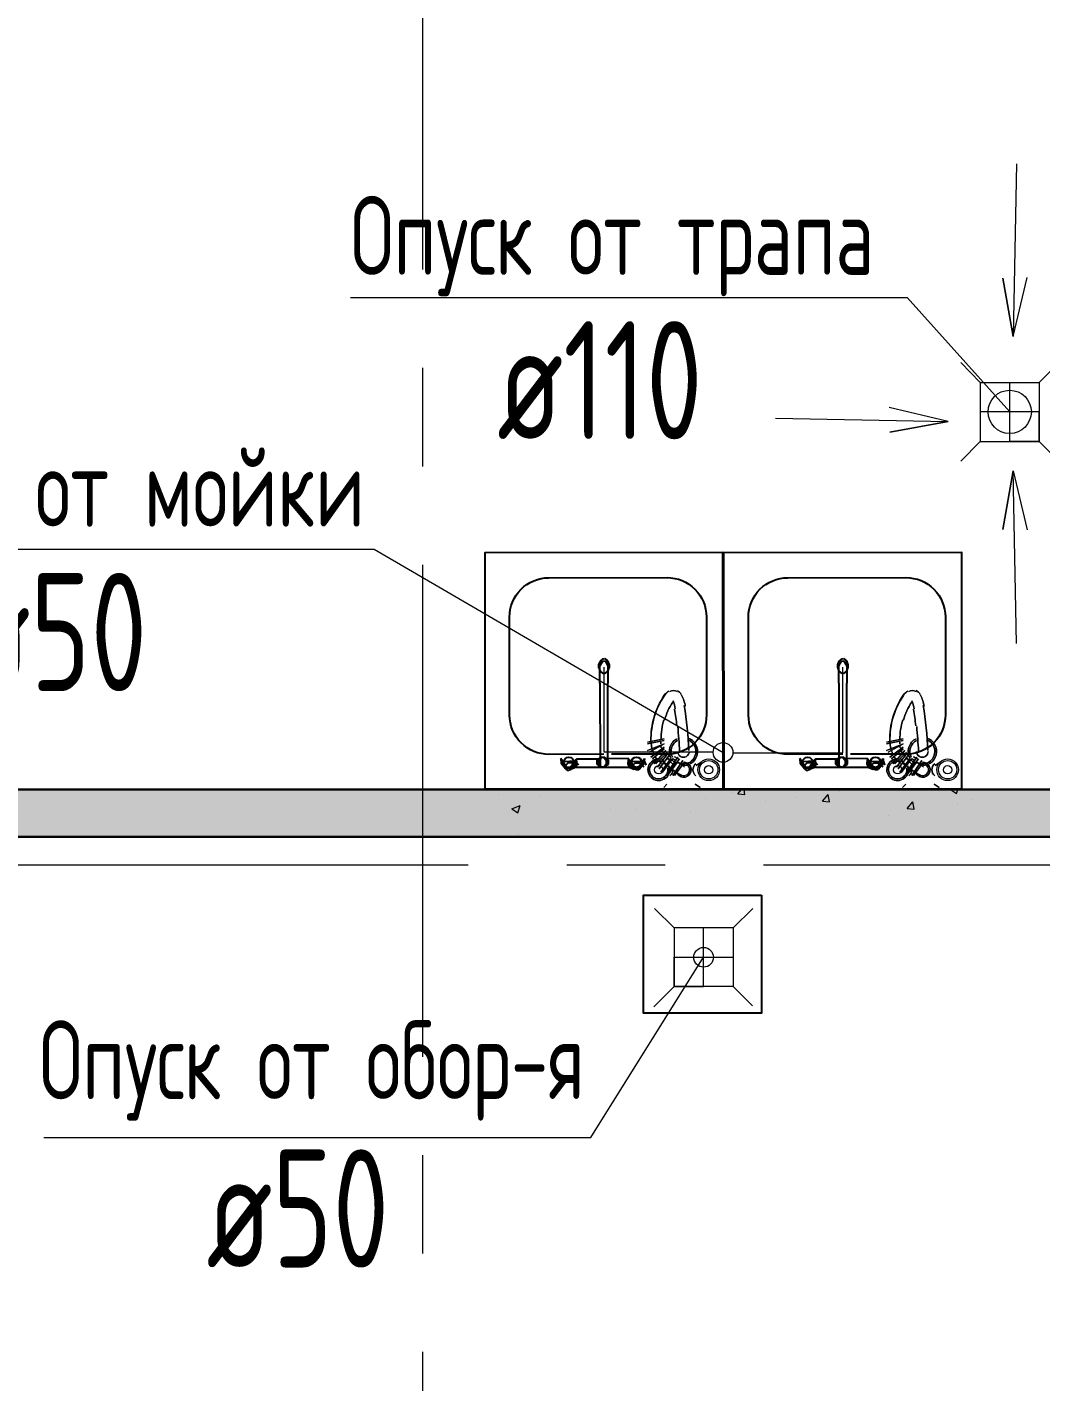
# Model space of a CAD drawing. Header units: millimetres. Extents: x -8689834 to 9419935, y -117443 to 166298.
# Drawn here: x -216239 to -213663, y 114287 to 117729 of the extents above; entities that cross this region are included whole.
import ezdxf
from ezdxf import colors
from ezdxf.entities.mleader import LeaderData, LeaderLine
from ezdxf.math import Vec2, Vec3

# ---------------------------------------------------------------- set-up
doc = ezdxf.new("R2010")
doc.units = ezdxf.units.MM
doc.header["$MEASUREMENT"] = 0
doc.linetypes.add('CENTER', pattern=[2, 1.25, -0.25, 0.25, -0.25])
doc.layers.get('0').update_dxf_attribs({"color": 250, "lineweight": 9})
for name, color, linetype in [('АР_Кровля дорожки', 245, 'Continuous'), ('ТХ_ВК_оборуд.ТХ', 250, 'Continuous'), ('ТХ_ВК_трапы', 5, 'Continuous')]:
    doc.layers.add(name, color=color, linetype=linetype)
for name, color, linetype, lineweight in [('АР_Оси', 195, 'Continuous', 9), ('АР_Отметки', 250, 'Continuous', 15), ('АР_Перегородки газоблок', 165, 'Continuous', 30), ('АР_Перегородки газоблок_Штрих', 165, 'Continuous', 5), ('АР_тонкая линия', 250, 'Continuous', 0), ('ВК_канализация', 32, 'Continuous', 15), ('ТХ_пищеблок', 30, 'Continuous', 20)]:
    doc.layers.add(name, color=color, linetype=linetype, lineweight=lineweight)
doc.styles.add('ISOCPEUR', font='isocpeur.ttf', dxfattribs={"width": 0.7})

# ---------------------------------------------------------------- blocks, each defined once
blk = doc.blocks.new('Трап ТХ')
at = {"layer": 'ТХ_ВК_трапы', "color": 5, "lineweight": 0}
for p, q in [((305243.2, -196674.3), (305292.9, -196724.5)), ((305491.2, -196675.5), (305442.2, -196724.5)), ((305292.9, -196724.5), (305292.9, -196874.5)), ((305292.9, -196724.5), (305442.2, -196724.5)), ((305367.6, -196874.5), (305367.6, -196724.5)), ((305442.2, -196724.5), (305442.2, -196874.5)), ((305442.2, -196799.5), (305292.9, -196799.5)), ((305442.2, -196874.5), (305442.2, -196799.5)), ((305243.2, -196924.3), (305292.9, -196874.5)), ((305292.9, -196874.5), (305442.2, -196874.5)), ((305442.2, -196874.5), (305367.6, -196874.5)), ((305493.2, -196925.5), (305442.2, -196874.5))]:
    blk.add_line(p, q, dxfattribs=at)
blk = doc.blocks.new('A$C6f2de472')
at = {"layer": 'АР_тонкая линия', "ltscale": 100}
for p, q in [((54.6, -68.5), (54.6, -734.3)), ((54.6, -734.3), (9.6, -509.7)), ((9.6, -509.7), (54.6, -734.3)), ((54.6, -734.3), (103.6, -505.6))]:
    blk.add_line(p, q, dxfattribs=at)
blk = doc.blocks.new('_DotSmall')
at = {"color": 0, "linetype": 'ByBlock', "const_width": 0.5}
blk.add_lwpolyline([(-0.0625, 0, 1), (0.0625, 0, 1)], format="xyb", close=True, dxfattribs=at)
blk = doc.blocks.new('Подложка')
at = {"layer": 'АР_Перегородки газоблок_Штрих', "ltscale": 100}
h = blk.add_hatch(dxfattribs=at)
h.set_pattern_fill('AR-CONC', scale=30)
h.set_pattern_definition([(50, (0, 0), (215.17805, -18.82564), [22.5, -247.5]), (355, (0, 0), (-41.6254, 225.65764), [18, -198]), (100.45144, (17.93, -1.57), (173.55265, 206.832), [19.12206, -210.34263]), (46.1842, (0, 60), (320.1724, -49.65578), [33.75, -371.25]), (96.63564, (26.68, 55.86), (280.3986, 292.23558), [28.6831, -315.51413]), (351.18416, (0, 60), (280.3986, 292.2356), [27, -297]), (21, (30, 45), (179.07212, -120.78567), [22.5, -247.5]), (326, (30, 45), (72.9946, 217.54501), [18, -198]), (71.45144, (44.92, 34.93), (252.06671, 96.75935), [19.12206, -210.34263]), (37.5, (0, 0), (3.647957, 99.868156), [0, -195.6, 0, -201, 0, -198.75]), (7.5, (0, 0), (78.92086, 118.323514), [0, -114.6, 0, -191.1, 0, -75.75]), (327.5, (-66.9, 0), (160.14673, -6.766462), [0, -75, 0, -234, 0, -310.5]), (317.5, (-96.9, 0), (174.95585, 30.031495), [0, -97.5, 0, -155.4, 0, -220.5])])
h.paths.add_polyline_path([(-212900.8, 116002.3), (-212785.4, 116002.3), (-212785.4, 116122.3), (-213020.8, 116122.3), (-213020.8, 115792), (-217983.9, 115791.9), (-217983.9, 115671.9), (-212900.8, 115672)])
at = {"layer": 'АР_Оси', "color": 7, "linetype": 'CENTER', "ltscale": 1000}
for p, q in [((-215233.9, 134363.2), (-215233.9, 78630.8)), ((-224367.6, 115600.7), (-141189.2, 115600.7))]:
    blk.add_line(p, q, dxfattribs=at)
at = {"layer": 'АР_Перегородки газоблок', "color": 7, "ltscale": 100}
for p, q in [((-217983.9, 115791.9), (-213020.8, 115792)), ((-217983.9, 115671.9), (-212900.8, 115672))]:
    blk.add_line(p, q, dxfattribs=at)
at = {"layer": 'АР_Перегородки газоблок_Штрих', "color": 7, "linetype": 'Continuous', "ltscale": 100}
for p, q in [((-214964.7, 115790.4), (-214964.7, 115790.4)), ((-214432.7, 115781.4), (-214423.8, 115791.9)), ((-214414.8, 115779.8), (-214417, 115791.9)), ((-213971.3, 115791.6), (-213971.3, 115791.6)), ((-213892.4, 115791.9), (-213877.5, 115781.9)), ((-213877.5, 115781.9), (-213874.1, 115791.9)), ((-215039.8, 115780.5), (-215039.8, 115780.5)), ((-214937, 115776), (-214937, 115776)), ((-214603.9, 115760.9), (-214603.9, 115760.9)), ((-214515.2, 115770.2), (-214515.2, 115770.2)), ((-214448.1, 115783.4), (-214448.1, 115783.4)), ((-214432.7, 115781.4), (-214414.8, 115779.8)), ((-214362.4, 115761.8), (-214362.4, 115761.8)), ((-214287.3, 115771.7), (-214287.3, 115771.7)), ((-214217.5, 115762.5), (-214203, 115779.8)), ((-214217.5, 115762.5), (-214199.6, 115761)), ((-214199.6, 115761), (-214203, 115779.8)), ((-214173.7, 115786.6), (-214173.7, 115786.6)), ((-214002.3, 115743.7), (-213987.9, 115761)), ((-213984.4, 115742.2), (-213987.9, 115761)), ((-213875.7, 115755.3), (-213875.7, 115755.3)), ((-213836.3, 115767.5), (-213836.3, 115767.5)), ((-215006.8, 115743.3), (-214985.8, 115751.3)), ((-215006.8, 115743.3), (-214991.8, 115733.2)), ((-214991.8, 115733.2), (-214985.8, 115751.3)), ((-214755.4, 115741.7), (-214755.4, 115741.7)), ((-214690.1, 115740.2), (-214690.1, 115740.2)), ((-214551.9, 115736.8), (-214551.9, 115736.8)), ((-214050.7, 115725.3), (-214050.7, 115725.3)), ((-214002.3, 115743.7), (-213984.4, 115742.2)), ((-213990.4, 115746.4), (-213990.4, 115746.4)), ((-214990.6, 115678.9), (-214990.6, 115678.9))]:
    blk.add_line(p, q, dxfattribs=at)
at = {"layer": 'ТХ_ВК_оборуд.ТХ', "color": 7, "elevation": 171.1}
blk.add_lwpolyline([(-214372.4, 115523.9), (-214372.4, 115223.9), (-214672.4, 115223.9), (-214672.4, 115523.9)], close=True, dxfattribs=at)
at = {"layer": 'ТХ_пищеблок', "color": 7, "linetype": 'ByBlock', "lineweight": -2, "ltscale": 100}
for p, q in [((-214786.1, 116108.6, 0), (-214782.1, 116118.6, 0)), ((-214786.1, 116102.6, 0), (-214786.1, 116108.6, 0)), ((-214782, 116092.6, 0), (-214786.1, 116102.6, 0)), ((-214783.1, 116106.6, 0), (-214776.1, 116118.6, 0)), ((-214783, 116062.6, 0), (-214783.1, 116106.6, 0)), ((-214782.1, 116118.6, 0), (-214775.1, 116124.6, 0)), ((-214776.1, 116118.6, 0), (-214770.1, 116118.7, 0)), ((-214775.1, 116124.6, 0), (-214771.1, 116124.7, 0)), ((-214771.1, 116124.7, 0), (-214764.1, 116118.7, 0)), ((-214770.1, 116118.7, 0), (-214763.1, 116106.7, 0)), ((-214764.1, 116118.7, 0), (-214760.1, 116108.7, 0)), ((-214760.1, 116102.7, 0), (-214764, 116092.7, 0)), ((-214763.1, 116106.7, 0), (-214763, 116062.7, 0)), ((-214760.1, 116108.7, 0), (-214760.1, 116102.7, 0)), ((-214179.1, 116108.6, 0), (-214175.1, 116118.6, 0)), ((-214179.1, 116102.6, 0), (-214179.1, 116108.6, 0)), ((-214175, 116092.6, 0), (-214179.1, 116102.6, 0)), ((-214176.1, 116106.6, 0), (-214169.1, 116118.6, 0)), ((-214176, 116062.6, 0), (-214176.1, 116106.6, 0)), ((-214175.1, 116118.6, 0), (-214168.1, 116124.6, 0)), ((-214169.1, 116118.6, 0), (-214163.1, 116118.7, 0)), ((-214168.1, 116124.6, 0), (-214164.1, 116124.7, 0)), ((-214164.1, 116124.7, 0), (-214157.1, 116118.7, 0)), ((-214163.1, 116118.7, 0), (-214156.1, 116106.7, 0)), ((-214157.1, 116118.7, 0), (-214153.1, 116108.7, 0)), ((-214153.1, 116102.7, 0), (-214157, 116092.7, 0)), ((-214156.1, 116106.7, 0), (-214156, 116062.7, 0)), ((-214153.1, 116108.7, 0), (-214153.1, 116102.7, 0)), ((-214775, 116086.6, 0), (-214782, 116092.6, 0)), ((-214771, 116086.7, 0), (-214775, 116086.6, 0)), ((-214764, 116092.7, 0), (-214771, 116086.7, 0)), ((-214168, 116086.6, 0), (-214175, 116092.6, 0)), ((-214164, 116086.7, 0), (-214168, 116086.6, 0)), ((-214157, 116092.7, 0), (-214164, 116086.7, 0)), ((-214783, 116062.6, 0), (-214782.8, 115853.7, 0)), ((-214762.8, 115853.6, 0), (-214763, 116062.7, 0)), ((-214176, 116062.6, 0), (-214175.8, 115853.7, 0)), ((-214155.8, 115853.6, 0), (-214156, 116062.7, 0)), ((-214866.4, 115846.8, 0), (-214882.3, 115870.9, 0)), ((-214882.3, 115870.9, 0), (-214881.3, 115857.9, 0)), ((-214866.4, 115846.8, 0), (-214882.3, 115870.9, 0)), ((-214875.8, 115862.9, 0), (-214878.8, 115854, 0)), ((-214875.8, 115862.9, 0), (-214878.8, 115854, 0)), ((-214877.3, 115856.8, 0), (-214877.3, 115866.8, 0)), ((-214877.3, 115856.8, 0), (-214877.3, 115866.8, 0)), ((-214845.8, 115863.9, 0), (-214875.8, 115862.9, 0)), ((-214845.8, 115863.9, 0), (-214875.8, 115862.9, 0)), ((-214863.8, 115859.9, 0), (-214873.9, 115849.9, 0)), ((-214863.8, 115859.9, 0), (-214873.9, 115849.9, 0)), ((-214851.8, 115859.9, 0), (-214863.8, 115859.9, 0)), ((-214851.8, 115859.9, 0), (-214863.8, 115859.9, 0)), ((-214844.3, 115867.8, 0), (-214858.3, 115847.8, 0)), ((-214844.3, 115867.8, 0), (-214858.3, 115847.8, 0)), ((-214841.9, 115849.9, 0), (-214851.8, 115859.9, 0)), ((-214841.9, 115849.9, 0), (-214851.8, 115859.9, 0)), ((-214847.3, 115849.8, 0), (-214842.3, 115858.8, 0)), ((-214847.3, 115849.8, 0), (-214842.3, 115858.8, 0)), ((-214837.8, 115853.9, 0), (-214845.8, 115863.9, 0)), ((-214837.8, 115853.9, 0), (-214845.8, 115863.9, 0)), ((-214845.3, 115856.8, 0), (-214845.3, 115866.8, 0)), ((-214845.3, 115856.8, 0), (-214845.3, 115866.8, 0)), ((-214844.3, 115867.8, 0), (-214841.3, 115870.8, 0)), ((-214844.3, 115867.8, 0), (-214841.3, 115870.8, 0)), ((-214842.3, 115858.8, 0), (-214844.3, 115867.8, 0)), ((-214842.3, 115858.8, 0), (-214844.3, 115867.8, 0)), ((-214841.3, 115870.8, 0), (-214842.3, 115867.8, 0)), ((-214841.3, 115870.8, 0), (-214842.3, 115867.8, 0)), ((-214841.3, 115856.8, 0), (-214842.3, 115867.8, 0)), ((-214841.3, 115856.8, 0), (-214842.3, 115867.8, 0)), ((-214841.4, 115870.5, 0), (-214786.3, 115870.5, 0)), ((-214782.3, 115873.7, 0), (-214791.3, 115866.7, 0)), ((-214782.3, 115873.7, 0), (-214791.3, 115866.7, 0)), ((-214791.3, 115866.7, 0), (-214791.3, 115856.7, 0)), ((-214791.3, 115866.7, 0), (-214791.3, 115856.7, 0)), ((-214781.3, 115873.7, 0), (-214788.3, 115866.7, 0)), ((-214781.3, 115873.7, 0), (-214788.3, 115866.7, 0)), ((-214788.3, 115866.7, 0), (-214788.3, 115855.7, 0)), ((-214788.3, 115866.7, 0), (-214788.3, 115855.7, 0)), ((-214786.4, 115864.5, 0), (-214779.4, 115873.6, 0)), ((-214786.4, 115858.6, 0), (-214786.4, 115864.5, 0)), ((-214786.3, 115858.7, 0), (-214779.3, 115848.7, 0)), ((-214786.3, 115858.7, 0), (-214779.3, 115848.7, 0)), ((-214770.3, 115873.6, 0), (-214782.3, 115873.7, 0)), ((-214770.3, 115873.6, 0), (-214782.3, 115873.7, 0)), ((-214766.3, 115864.5, 0), (-214773.4, 115873.7, 0)), ((-214773.3, 115848.7, 0), (-214766.3, 115858.6, 0)), ((-214773.3, 115848.7, 0), (-214766.3, 115858.6, 0)), ((-214764.3, 115866.6, 0), (-214771.3, 115873.7, 0)), ((-214764.3, 115866.6, 0), (-214771.3, 115873.7, 0)), ((-214761.3, 115866.6, 0), (-214770.3, 115873.6, 0)), ((-214761.3, 115866.6, 0), (-214770.3, 115873.6, 0)), ((-214711.2, 115870.6, 0), (-214766.3, 115870.5, 0)), ((-214766.3, 115858.6, 0), (-214766.3, 115864.5, 0)), ((-214764.3, 115855.6, 0), (-214764.3, 115866.6, 0)), ((-214764.3, 115855.6, 0), (-214764.3, 115866.6, 0)), ((-214761.3, 115856.6, 0), (-214761.3, 115866.6, 0)), ((-214761.3, 115856.6, 0), (-214761.3, 115866.6, 0)), ((-214711.3, 115870.9, 0), (-214710.3, 115867.9, 0)), ((-214708.3, 115867.9, 0), (-214711.3, 115870.9, 0)), ((-214711.3, 115870.9, 0), (-214710.3, 115867.9, 0)), ((-214708.3, 115867.9, 0), (-214711.3, 115870.9, 0)), ((-214711.2, 115856.9, 0), (-214710.3, 115867.9, 0)), ((-214711.2, 115856.9, 0), (-214710.3, 115867.9, 0)), ((-214710.2, 115858.9, 0), (-214708.3, 115867.9, 0)), ((-214710.2, 115858.9, 0), (-214708.3, 115867.9, 0)), ((-214705.2, 115849.9, 0), (-214710.2, 115858.9, 0)), ((-214705.2, 115849.9, 0), (-214710.2, 115858.9, 0)), ((-214708.3, 115867.9, 0), (-214694.2, 115848, 0)), ((-214708.3, 115867.9, 0), (-214694.2, 115848, 0)), ((-214707.8, 115854, 0), (-214699.9, 115864, 0)), ((-214707.8, 115854, 0), (-214699.9, 115864, 0)), ((-214707.2, 115856.9, 0), (-214707.3, 115866.9, 0)), ((-214707.2, 115856.9, 0), (-214707.3, 115866.9, 0)), ((-214703.8, 115850, 0), (-214693.9, 115860, 0)), ((-214703.8, 115850, 0), (-214693.9, 115860, 0)), ((-214699.9, 115864, 0), (-214669.9, 115863.1, 0)), ((-214699.9, 115864, 0), (-214669.9, 115863.1, 0)), ((-214693.9, 115860, 0), (-214681.9, 115860.1, 0)), ((-214693.9, 115860, 0), (-214681.9, 115860.1, 0)), ((-214686.2, 115847, 0), (-214670.3, 115871, 0)), ((-214686.2, 115847, 0), (-214670.3, 115871, 0)), ((-214681.9, 115860.1, 0), (-214671.8, 115850.1, 0)), ((-214681.9, 115860.1, 0), (-214671.8, 115850.1, 0)), ((-214675.2, 115857, 0), (-214675.3, 115867, 0)), ((-214675.2, 115857, 0), (-214675.3, 115867, 0)), ((-214670.3, 115871, 0), (-214671.2, 115858, 0)), ((-214669.9, 115863.1, 0), (-214666.8, 115854.1, 0)), ((-214669.9, 115863.1, 0), (-214666.8, 115854.1, 0)), ((-214259.4, 115846.8, 0), (-214275.3, 115870.9, 0)), ((-214275.3, 115870.9, 0), (-214274.3, 115857.9, 0)), ((-214259.4, 115846.8, 0), (-214275.3, 115870.9, 0)), ((-214268.8, 115862.9, 0), (-214271.8, 115854, 0)), ((-214268.8, 115862.9, 0), (-214271.8, 115854, 0)), ((-214270.3, 115856.8, 0), (-214270.3, 115866.8, 0)), ((-214270.3, 115856.8, 0), (-214270.3, 115866.8, 0)), ((-214238.8, 115863.9, 0), (-214268.8, 115862.9, 0)), ((-214238.8, 115863.9, 0), (-214268.8, 115862.9, 0)), ((-214256.8, 115859.9, 0), (-214266.9, 115849.9, 0)), ((-214256.8, 115859.9, 0), (-214266.9, 115849.9, 0)), ((-214244.8, 115859.9, 0), (-214256.8, 115859.9, 0)), ((-214244.8, 115859.9, 0), (-214256.8, 115859.9, 0)), ((-214237.3, 115867.8, 0), (-214251.3, 115847.8, 0)), ((-214237.3, 115867.8, 0), (-214251.3, 115847.8, 0)), ((-214234.9, 115849.9, 0), (-214244.8, 115859.9, 0)), ((-214234.9, 115849.9, 0), (-214244.8, 115859.9, 0)), ((-214240.3, 115849.8, 0), (-214235.3, 115858.8, 0)), ((-214240.3, 115849.8, 0), (-214235.3, 115858.8, 0)), ((-214230.8, 115853.9, 0), (-214238.8, 115863.9, 0)), ((-214230.8, 115853.9, 0), (-214238.8, 115863.9, 0)), ((-214238.3, 115856.8, 0), (-214238.3, 115866.8, 0)), ((-214238.3, 115856.8, 0), (-214238.3, 115866.8, 0)), ((-214237.3, 115867.8, 0), (-214234.3, 115870.8, 0)), ((-214237.3, 115867.8, 0), (-214234.3, 115870.8, 0)), ((-214235.3, 115858.8, 0), (-214237.3, 115867.8, 0)), ((-214235.3, 115858.8, 0), (-214237.3, 115867.8, 0)), ((-214234.3, 115870.8, 0), (-214235.3, 115867.8, 0)), ((-214234.3, 115870.8, 0), (-214235.3, 115867.8, 0)), ((-214234.3, 115856.8, 0), (-214235.3, 115867.8, 0)), ((-214234.3, 115856.8, 0), (-214235.3, 115867.8, 0)), ((-214234.4, 115870.5, 0), (-214179.3, 115870.5, 0)), ((-214175.3, 115873.7, 0), (-214184.3, 115866.7, 0)), ((-214175.3, 115873.7, 0), (-214184.3, 115866.7, 0)), ((-214184.3, 115866.7, 0), (-214184.3, 115856.7, 0)), ((-214184.3, 115866.7, 0), (-214184.3, 115856.7, 0)), ((-214174.3, 115873.7, 0), (-214181.3, 115866.7, 0)), ((-214174.3, 115873.7, 0), (-214181.3, 115866.7, 0)), ((-214181.3, 115866.7, 0), (-214181.3, 115855.7, 0)), ((-214181.3, 115866.7, 0), (-214181.3, 115855.7, 0)), ((-214179.4, 115864.5, 0), (-214172.4, 115873.6, 0)), ((-214179.4, 115858.6, 0), (-214179.4, 115864.5, 0)), ((-214179.3, 115858.7, 0), (-214172.3, 115848.7, 0)), ((-214179.3, 115858.7, 0), (-214172.3, 115848.7, 0)), ((-214163.3, 115873.6, 0), (-214175.3, 115873.7, 0)), ((-214163.3, 115873.6, 0), (-214175.3, 115873.7, 0)), ((-214159.3, 115864.5, 0), (-214166.4, 115873.7, 0)), ((-214166.3, 115848.7, 0), (-214159.3, 115858.6, 0)), ((-214166.3, 115848.7, 0), (-214159.3, 115858.6, 0)), ((-214157.3, 115866.6, 0), (-214164.3, 115873.7, 0)), ((-214157.3, 115866.6, 0), (-214164.3, 115873.7, 0)), ((-214154.3, 115866.6, 0), (-214163.3, 115873.6, 0)), ((-214154.3, 115866.6, 0), (-214163.3, 115873.6, 0)), ((-214104.2, 115870.6, 0), (-214159.3, 115870.5, 0)), ((-214159.3, 115858.6, 0), (-214159.3, 115864.5, 0)), ((-214157.3, 115855.6, 0), (-214157.3, 115866.6, 0)), ((-214157.3, 115855.6, 0), (-214157.3, 115866.6, 0)), ((-214154.3, 115856.6, 0), (-214154.3, 115866.6, 0)), ((-214154.3, 115856.6, 0), (-214154.3, 115866.6, 0)), ((-214104.3, 115870.9, 0), (-214103.3, 115867.9, 0)), ((-214101.3, 115867.9, 0), (-214104.3, 115870.9, 0)), ((-214104.3, 115870.9, 0), (-214103.3, 115867.9, 0)), ((-214101.3, 115867.9, 0), (-214104.3, 115870.9, 0)), ((-214104.2, 115856.9, 0), (-214103.3, 115867.9, 0)), ((-214104.2, 115856.9, 0), (-214103.3, 115867.9, 0)), ((-214103.2, 115858.9, 0), (-214101.3, 115867.9, 0)), ((-214103.2, 115858.9, 0), (-214101.3, 115867.9, 0)), ((-214098.2, 115849.9, 0), (-214103.2, 115858.9, 0)), ((-214098.2, 115849.9, 0), (-214103.2, 115858.9, 0)), ((-214101.3, 115867.9, 0), (-214087.2, 115848, 0)), ((-214101.3, 115867.9, 0), (-214087.2, 115848, 0)), ((-214100.8, 115854, 0), (-214092.9, 115864, 0)), ((-214100.8, 115854, 0), (-214092.9, 115864, 0)), ((-214100.2, 115856.9, 0), (-214100.3, 115866.9, 0)), ((-214100.2, 115856.9, 0), (-214100.3, 115866.9, 0)), ((-214096.8, 115850, 0), (-214086.9, 115860, 0)), ((-214096.8, 115850, 0), (-214086.9, 115860, 0)), ((-214092.9, 115864, 0), (-214062.9, 115863.1, 0)), ((-214092.9, 115864, 0), (-214062.9, 115863.1, 0)), ((-214086.9, 115860, 0), (-214074.9, 115860.1, 0)), ((-214086.9, 115860, 0), (-214074.9, 115860.1, 0)), ((-214079.2, 115847, 0), (-214063.3, 115871, 0)), ((-214079.2, 115847, 0), (-214063.3, 115871, 0)), ((-214074.9, 115860.1, 0), (-214064.8, 115850.1, 0)), ((-214074.9, 115860.1, 0), (-214064.8, 115850.1, 0)), ((-214068.2, 115857, 0), (-214068.3, 115867, 0)), ((-214068.2, 115857, 0), (-214068.3, 115867, 0)), ((-214063.3, 115871, 0), (-214064.2, 115858, 0)), ((-214062.9, 115863.1, 0), (-214059.8, 115854.1, 0)), ((-214062.9, 115863.1, 0), (-214059.8, 115854.1, 0)), ((-214870.4, 115844.8, 0), (-214881.3, 115857.9, 0)), ((-214870.4, 115844.8, 0), (-214881.3, 115857.9, 0)), ((-214877.3, 115856.8, 0), (-214867.3, 115847.8, 0)), ((-214877.3, 115856.8, 0), (-214867.3, 115847.8, 0)), ((-214870.4, 115844.8, 0), (-214868.3, 115847.8, 0)), ((-214870.4, 115844.8, 0), (-214868.3, 115847.8, 0)), ((-214870.4, 115844.8, 0), (-214865.4, 115840.8, 0)), ((-214870.4, 115844.8, 0), (-214865.4, 115840.8, 0)), ((-214868.3, 115847.8, 0), (-214866.4, 115846.8, 0)), ((-214868.3, 115847.8, 0), (-214866.4, 115846.8, 0)), ((-214867.3, 115847.8, 0), (-214855.3, 115847.8, 0)), ((-214867.3, 115847.8, 0), (-214855.3, 115847.8, 0)), ((-214859.4, 115845.8, 0), (-214866.4, 115846.8, 0)), ((-214859.4, 115845.8, 0), (-214866.4, 115846.8, 0)), ((-214865.4, 115840.8, 0), (-214856.4, 115843.8, 0)), ((-214865.4, 115840.8, 0), (-214856.4, 115843.8, 0)), ((-214859.4, 115845.8, 0), (-214858.3, 115847.8, 0)), ((-214859.4, 115845.8, 0), (-214858.3, 115847.8, 0)), ((-214858.3, 115847.8, 0), (-214847.3, 115849.8, 0)), ((-214858.3, 115847.8, 0), (-214847.3, 115849.8, 0)), ((-214845.3, 115847.8, 0), (-214856.4, 115843.8, 0)), ((-214845.3, 115847.8, 0), (-214856.4, 115843.8, 0)), ((-214855.3, 115847.8, 0), (-214845.3, 115856.8, 0)), ((-214855.3, 115847.8, 0), (-214845.3, 115856.8, 0)), ((-214845.3, 115847.8, 0), (-214841.3, 115856.8, 0)), ((-214845.3, 115847.8, 0), (-214841.3, 115856.8, 0)), ((-214707.2, 115847.9, 0), (-214845.3, 115847.8, 0)), ((-214791.3, 115856.7, 0), (-214782.3, 115849.7, 0)), ((-214791.3, 115856.7, 0), (-214782.3, 115849.7, 0)), ((-214788.3, 115855.7, 0), (-214781.3, 115848.7, 0)), ((-214788.3, 115855.7, 0), (-214781.3, 115848.7, 0)), ((-214782.3, 115849.7, 0), (-214770.3, 115849.6, 0)), ((-214782.3, 115849.7, 0), (-214770.3, 115849.6, 0)), ((-214781.3, 115848.7, 0), (-214771.3, 115848.7, 0)), ((-214781.3, 115848.7, 0), (-214771.3, 115848.7, 0)), ((-214771.3, 115848.7, 0), (-214764.3, 115855.6, 0)), ((-214771.3, 115848.7, 0), (-214764.3, 115855.6, 0)), ((-214770.3, 115849.6, 0), (-214761.3, 115856.6, 0)), ((-214770.3, 115849.6, 0), (-214761.3, 115856.6, 0)), ((-214707.2, 115847.9, 0), (-214711.2, 115856.9, 0)), ((-214707.2, 115847.9, 0), (-214711.2, 115856.9, 0)), ((-214697.2, 115847.9, 0), (-214707.2, 115856.9, 0)), ((-214697.2, 115847.9, 0), (-214707.2, 115856.9, 0)), ((-214707.2, 115847.9, 0), (-214696.2, 115843.9, 0)), ((-214707.2, 115847.9, 0), (-214696.2, 115843.9, 0)), ((-214694.2, 115848, 0), (-214705.2, 115849.9, 0)), ((-214694.2, 115848, 0), (-214705.2, 115849.9, 0)), ((-214685.2, 115848, 0), (-214697.2, 115847.9, 0)), ((-214685.2, 115848, 0), (-214697.2, 115847.9, 0)), ((-214687.2, 115841, 0), (-214696.2, 115843.9, 0)), ((-214687.2, 115841, 0), (-214696.2, 115843.9, 0)), ((-214693.2, 115846, 0), (-214694.2, 115848, 0)), ((-214693.2, 115846, 0), (-214694.2, 115848, 0)), ((-214693.2, 115846, 0), (-214686.2, 115847, 0)), ((-214693.2, 115846, 0), (-214686.2, 115847, 0)), ((-214682.2, 115845, 0), (-214687.2, 115841, 0)), ((-214682.2, 115845, 0), (-214687.2, 115841, 0)), ((-214684.2, 115848, 0), (-214686.2, 115847, 0)), ((-214684.2, 115848, 0), (-214686.2, 115847, 0)), ((-214675.2, 115857, 0), (-214685.2, 115848, 0)), ((-214675.2, 115857, 0), (-214685.2, 115848, 0)), ((-214682.2, 115845, 0), (-214684.2, 115848, 0)), ((-214682.2, 115845, 0), (-214684.2, 115848, 0)), ((-214682.2, 115845, 0), (-214671.2, 115858, 0)), ((-214682.2, 115845, 0), (-214671.2, 115858, 0)), ((-214263.4, 115844.8, 0), (-214274.3, 115857.9, 0)), ((-214263.4, 115844.8, 0), (-214274.3, 115857.9, 0)), ((-214270.3, 115856.8, 0), (-214260.3, 115847.8, 0)), ((-214270.3, 115856.8, 0), (-214260.3, 115847.8, 0)), ((-214263.4, 115844.8, 0), (-214261.3, 115847.8, 0)), ((-214263.4, 115844.8, 0), (-214261.3, 115847.8, 0)), ((-214263.4, 115844.8, 0), (-214258.4, 115840.8, 0)), ((-214263.4, 115844.8, 0), (-214258.4, 115840.8, 0)), ((-214261.3, 115847.8, 0), (-214259.4, 115846.8, 0)), ((-214261.3, 115847.8, 0), (-214259.4, 115846.8, 0)), ((-214260.3, 115847.8, 0), (-214248.3, 115847.8, 0)), ((-214260.3, 115847.8, 0), (-214248.3, 115847.8, 0)), ((-214252.4, 115845.8, 0), (-214259.4, 115846.8, 0)), ((-214252.4, 115845.8, 0), (-214259.4, 115846.8, 0)), ((-214258.4, 115840.8, 0), (-214249.4, 115843.8, 0)), ((-214258.4, 115840.8, 0), (-214249.4, 115843.8, 0)), ((-214252.4, 115845.8, 0), (-214251.3, 115847.8, 0)), ((-214252.4, 115845.8, 0), (-214251.3, 115847.8, 0)), ((-214251.3, 115847.8, 0), (-214240.3, 115849.8, 0)), ((-214251.3, 115847.8, 0), (-214240.3, 115849.8, 0)), ((-214238.3, 115847.8, 0), (-214249.4, 115843.8, 0)), ((-214238.3, 115847.8, 0), (-214249.4, 115843.8, 0)), ((-214248.3, 115847.8, 0), (-214238.3, 115856.8, 0)), ((-214248.3, 115847.8, 0), (-214238.3, 115856.8, 0)), ((-214238.3, 115847.8, 0), (-214234.3, 115856.8, 0)), ((-214238.3, 115847.8, 0), (-214234.3, 115856.8, 0)), ((-214100.2, 115847.9, 0), (-214238.3, 115847.8, 0)), ((-214184.3, 115856.7, 0), (-214175.3, 115849.7, 0)), ((-214184.3, 115856.7, 0), (-214175.3, 115849.7, 0)), ((-214181.3, 115855.7, 0), (-214174.3, 115848.7, 0)), ((-214181.3, 115855.7, 0), (-214174.3, 115848.7, 0)), ((-214175.3, 115849.7, 0), (-214163.3, 115849.6, 0)), ((-214175.3, 115849.7, 0), (-214163.3, 115849.6, 0)), ((-214174.3, 115848.7, 0), (-214164.3, 115848.7, 0)), ((-214174.3, 115848.7, 0), (-214164.3, 115848.7, 0)), ((-214164.3, 115848.7, 0), (-214157.3, 115855.6, 0)), ((-214164.3, 115848.7, 0), (-214157.3, 115855.6, 0)), ((-214163.3, 115849.6, 0), (-214154.3, 115856.6, 0)), ((-214163.3, 115849.6, 0), (-214154.3, 115856.6, 0)), ((-214100.2, 115847.9, 0), (-214104.2, 115856.9, 0)), ((-214100.2, 115847.9, 0), (-214104.2, 115856.9, 0)), ((-214090.2, 115847.9, 0), (-214100.2, 115856.9, 0)), ((-214090.2, 115847.9, 0), (-214100.2, 115856.9, 0)), ((-214100.2, 115847.9, 0), (-214089.2, 115843.9, 0)), ((-214100.2, 115847.9, 0), (-214089.2, 115843.9, 0)), ((-214087.2, 115848, 0), (-214098.2, 115849.9, 0)), ((-214087.2, 115848, 0), (-214098.2, 115849.9, 0)), ((-214078.2, 115848, 0), (-214090.2, 115847.9, 0)), ((-214078.2, 115848, 0), (-214090.2, 115847.9, 0)), ((-214080.2, 115841, 0), (-214089.2, 115843.9, 0)), ((-214080.2, 115841, 0), (-214089.2, 115843.9, 0)), ((-214086.2, 115846, 0), (-214087.2, 115848, 0)), ((-214086.2, 115846, 0), (-214087.2, 115848, 0)), ((-214086.2, 115846, 0), (-214079.2, 115847, 0)), ((-214086.2, 115846, 0), (-214079.2, 115847, 0)), ((-214075.2, 115845, 0), (-214080.2, 115841, 0)), ((-214075.2, 115845, 0), (-214080.2, 115841, 0)), ((-214077.2, 115848, 0), (-214079.2, 115847, 0)), ((-214077.2, 115848, 0), (-214079.2, 115847, 0)), ((-214068.2, 115857, 0), (-214078.2, 115848, 0)), ((-214068.2, 115857, 0), (-214078.2, 115848, 0)), ((-214075.2, 115845, 0), (-214077.2, 115848, 0)), ((-214075.2, 115845, 0), (-214077.2, 115848, 0)), ((-214075.2, 115845, 0), (-214064.2, 115858, 0)), ((-214075.2, 115845, 0), (-214064.2, 115858, 0))]:
    blk.add_line(p, q, dxfattribs=at)
at = {"layer": 'ТХ_пищеблок', "color": 7, "linetype": 'ByBlock', "lineweight": -2, "ltscale": 100, "elevation": 0}
for points in [[(-215075.3, 115793.6), (-214470.3, 115794.1), (-214470.8, 116394.1), (-215075.8, 116393.6), (-215075.3, 115793.6)], [(-214468.3, 115793.6), (-213863.3, 115794.1), (-213863.8, 116394.1), (-214468.8, 116393.6), (-214468.3, 115793.6)]]:
    blk.add_lwpolyline(points, dxfattribs=at)
for points in [[(-214773.4, 115881.6), (-214912.6, 115881.4, -0.414214), (-215012.7, 115981.3), (-215012.9, 116230.2, -0.414214), (-214913, 116330.3), (-214612.7, 116330.5, -0.414214), (-214512.6, 116230.6), (-214512.4, 115981.8, -0.414214), (-214612.3, 115881.7), (-214753.4, 115881.6)], [(-214166.4, 115881.6), (-214305.6, 115881.4, -0.414214), (-214405.7, 115981.3), (-214405.9, 116230.2, -0.414214), (-214306, 116330.3), (-214005.7, 116330.5, -0.414214), (-213905.6, 116230.6), (-213905.4, 115981.8, -0.414214), (-214005.3, 115881.7), (-214146.4, 115881.6)]]:
    blk.add_lwpolyline(points, format="xyb", dxfattribs=at)
at = {"layer": 'ТХ_пищеблок', "color": 7, "lineweight": 0, "elevation": 0}
for points in [[(-214619.7, 116032, -0.098402), (-214607.9, 116042.3, 0.098402), (-214619.2, 116030.9, 0.153885), (-214653.5, 115915.1, -0.153885), (-214619.7, 116032)], [(-214012.7, 116032, -0.098402), (-214000.9, 116042.3, 0.098402), (-214012.2, 116030.9, 0.153885), (-214046.5, 115915.1, -0.153885), (-214012.7, 116032)], [(-214579.6, 115829.7, -0.016359), (-214599.2, 115842.7, 0.016359), (-214578.2, 115830, 1.000109), (-214562.2, 115854.9, -1.000109), (-214579.6, 115829.7)], [(-213972.6, 115829.7, -0.016359), (-213992.2, 115842.7, 0.016359), (-213971.2, 115830, 1.000109), (-213955.2, 115854.9, -1.000109), (-213972.6, 115829.7)]]:
    blk.add_lwpolyline(points, format="xyb", dxfattribs=at)
for points in [[(-214587, 116040.9, 0.263202), (-214605.7, 116041, -0.263202)], [(-214576.6, 116033.7, 0.128446), (-214586.3, 116043.6, -0.128446)], [(-214566.2, 116003.6, 0.076793), (-214575.9, 116032.3, -0.076793)], [(-213980, 116040.9, 0.263202), (-213998.7, 116041, -0.263202)], [(-213969.6, 116033.7, 0.128446), (-213979.3, 116043.6, -0.128446)], [(-213959.2, 116003.6, 0.076793), (-213968.9, 116032.3, -0.076793)], [(-214598.1, 116014.1, 0.086562), (-214619, 115968.5, -0.086562)], [(-214591.6, 115996.8, 0.048642), (-214597.4, 116017.8, -0.048642)], [(-214557, 115891.5, 0.030153), (-214568.9, 116005.9, -0.030153)], [(-213991.1, 116014.1, 0.086562), (-214012, 115968.5, -0.086562)], [(-213984.6, 115996.8, 0.048642), (-213990.4, 116017.8, -0.048642)], [(-213950, 115891.5, 0.030153), (-213961.9, 116005.9, -0.030153)], [(-214620.6, 115969.6, 0.073497), (-214628.1, 115918.8, -0.073497)], [(-214587.8, 115954.3, 0.021688), (-214593.5, 115995.9, -0.021688)], [(-214013.6, 115969.6, 0.073497), (-214021.1, 115918.8, -0.073497)], [(-213980.8, 115954.3, 0.021688), (-213986.5, 115995.9, -0.021688)], [(-214580.6, 115889, 0.008531), (-214585.4, 115952.6, -0.008531)], [(-213973.6, 115889, 0.008531), (-213978.4, 115952.6, -0.008531)], [(-214653.3, 115913.1, 0.043708), (-214651, 115897.4, -0.043708)], [(-214650, 115893.7, 0.038822), (-214645.2, 115880.6, -0.038822)], [(-214587, 115921.2, 0.423103), (-214602.7, 115872, -0.423103)], [(-214585.8, 115917, 0.413779), (-214599.1, 115874.2, -0.413779)], [(-214587.9, 115862.1, 1.108707), (-214560, 115918.8, -1.108707)], [(-214577, 115853.5, 0.921844), (-214559.4, 115923, -0.921844)], [(-214046.3, 115913.1, 0.043708), (-214044, 115897.4, -0.043708)], [(-214043, 115893.7, 0.038822), (-214038.2, 115880.6, -0.038822)], [(-213980, 115921.2, 0.423103), (-213995.7, 115872, -0.423103)], [(-213978.8, 115917, 0.413779), (-213992.1, 115874.2, -0.413779)], [(-213980.9, 115862.1, 1.108707), (-213953, 115918.8, -1.108707)], [(-213970, 115853.5, 0.921844), (-213952.4, 115923, -0.921844)], [(-214632.5, 115869.9, 3.349514), (-214608, 115852.3, -3.349514)], [(-214636.2, 115865.6, 2.5734), (-214610.9, 115847, -2.5734)], [(-214643.5, 115877.1, 0.030446), (-214637.9, 115867.6, -0.030446)], [(-214633.3, 115865.6, 0.021049), (-214626.7, 115857.4, -0.021049)], [(-214621.4, 115862.2, 0.121122), (-214632, 115865.6, -0.121122)], [(-214627.6, 115871.5, 0.020071), (-214620.5, 115864.4, -0.020071)], [(-214620.4, 115858.9, 0.006867), (-214613, 115852.9, -0.006867)], [(-214612.3, 115851.6, 0.111571), (-214618.3, 115859.9, -0.111571)], [(-214600.4, 115868.3, 0.071236), (-214593.4, 115860.9, -0.071236)], [(-214597.3, 115871.3, 0.075801), (-214590.9, 115864.3, -0.075801)], [(-214593.7, 115875.5, 0.071497), (-214584.3, 115871.3, -0.071497)], [(-214588, 115835.7, 1.879148), (-214569.8, 115861.5, -1.879148)], [(-214587.1, 115833.6, 1.639573), (-214567.6, 115861.3, -1.639573)], [(-214585.8, 115889, 1.000049), (-214556.2, 115889, -1.000049)], [(-214025.5, 115869.9, 3.349514), (-214001, 115852.3, -3.349514)], [(-214029.2, 115865.6, 2.5734), (-214003.9, 115847, -2.5734)], [(-214036.5, 115877.1, 0.030446), (-214030.9, 115867.6, -0.030446)], [(-214026.3, 115865.6, 0.021049), (-214019.7, 115857.4, -0.021049)], [(-214014.4, 115862.2, 0.121122), (-214025, 115865.6, -0.121122)], [(-214020.6, 115871.5, 0.020071), (-214013.5, 115864.4, -0.020071)], [(-214013.4, 115858.9, 0.006867), (-214006, 115852.9, -0.006867)], [(-214005.3, 115851.6, 0.111571), (-214011.3, 115859.9, -0.111571)], [(-213993.4, 115868.3, 0.071236), (-213986.4, 115860.9, -0.071236)], [(-213990.3, 115871.3, 0.075801), (-213983.9, 115864.3, -0.075801)], [(-213986.7, 115875.5, 0.071497), (-213977.3, 115871.3, -0.071497)], [(-213981, 115835.7, 1.879148), (-213962.8, 115861.5, -1.879148)], [(-213980.1, 115833.6, 1.639573), (-213960.6, 115861.3, -1.639573)], [(-213978.8, 115889, 1.000049), (-213949.2, 115889, -1.000049)], [(-214610, 115850.6, 0.006878), (-214602.3, 115844.9, -0.006878)], [(-214605.4, 115827.1, 0.232603), (-214597.7, 115842.1, -0.232603)], [(-214589.2, 115840.4, 0.039911), (-214588.6, 115837.5, -0.039911)], [(-214539.3, 115857.7, 0.502962), (-214539.3, 115827.1, -0.502962)], [(-214003, 115850.6, 0.006878), (-213995.3, 115844.9, -0.006878)], [(-213998.4, 115827.1, 0.232603), (-213990.7, 115842.1, -0.232603)], [(-213982.2, 115840.4, 0.039911), (-213981.6, 115837.5, -0.039911)], [(-213932.3, 115857.7, 0.502962), (-213932.3, 115827.1, -0.502962)]]:
    blk.add_lwpolyline(points, format="xyb", close=True, dxfattribs=at)
for points in [[(-214619.6, 115920.7), (-214662, 115912.3)], [(-214662, 115908), (-214619.6, 115916.5)], [(-214619.6, 115908), (-214662, 115891.1), (-214619.6, 115908), (-214657.7, 115886.9)], [(-214619.6, 115899.6), (-214653.5, 115874.2)], [(-214649.3, 115869.9), (-214619.6, 115895.3)], [(-214628.1, 115912.3), (-214628.1, 115908)], [(-214628.1, 115903.8), (-214628.1, 115899.6), (-214623.9, 115895.3), (-214628.1, 115899.6)], [(-214012.6, 115920.7), (-214055, 115912.3)], [(-214055, 115908), (-214012.6, 115916.5)], [(-214012.6, 115908), (-214055, 115891.1), (-214012.6, 115908), (-214050.7, 115886.9)], [(-214012.6, 115899.6), (-214046.5, 115874.2)], [(-214042.3, 115869.9), (-214012.6, 115895.3)], [(-214021.1, 115912.3), (-214021.1, 115908)], [(-214021.1, 115903.8), (-214021.1, 115899.6), (-214016.9, 115895.3), (-214021.1, 115899.6)], [(-214615.4, 115891.1), (-214645, 115857.3)], [(-214640.8, 115857.3), (-214611.2, 115886.9)], [(-214611.2, 115882.6), (-214636.6, 115848.8)], [(-214632.3, 115844.6), (-214607, 115878.4)], [(-214602.7, 115869.9), (-214628.1, 115836.1)], [(-214623.9, 115891.1), (-214623.9, 115886.9), (-214619.6, 115882.6), (-214615.4, 115878.4), (-214615.4, 115874.2), (-214615.4, 115878.4), (-214619.6, 115882.6), (-214623.9, 115886.9)], [(-214623.9, 115836.1), (-214598.5, 115869.9)], [(-214590, 115861.5), (-214615.4, 115827.6)], [(-214611.2, 115869.9), (-214607, 115869.9), (-214607, 115865.7), (-214607, 115869.9)], [(-214611.2, 115827.6), (-214585.8, 115861.5)], [(-214585, 115874.2), (-214610.4, 115836.1)], [(-214606.2, 115836.1), (-214580.8, 115869.9)], [(-214602.7, 115861.5), (-214598.5, 115857.3), (-214594.3, 115857.3), (-214598.5, 115857.3)], [(-214597.7, 115869.9), (-214589.3, 115865.7)], [(-214572.3, 115865.7), (-214597.7, 115827.6)], [(-214593.5, 115827.6), (-214568.1, 115861.5)], [(-214576.6, 115857.2), (-214568.1, 115848.8), (-214576.6, 115857.2), (-214585, 115861.5)], [(-214538.5, 115853), (-214525.8, 115861.5)], [(-214008.4, 115891.1), (-214038, 115857.3)], [(-214033.8, 115857.3), (-214004.2, 115886.9)], [(-214004.2, 115882.6), (-214029.6, 115848.8)], [(-214025.3, 115844.6), (-214000, 115878.4)], [(-213995.7, 115869.9), (-214021.1, 115836.1)], [(-214016.9, 115891.1), (-214016.9, 115886.9), (-214012.6, 115882.6), (-214008.4, 115878.4), (-214008.4, 115874.2), (-214008.4, 115878.4), (-214012.6, 115882.6), (-214016.9, 115886.9)], [(-214016.9, 115836.1), (-213991.5, 115869.9)], [(-213983, 115861.5), (-214008.4, 115827.6)], [(-214004.2, 115869.9), (-214000, 115869.9), (-214000, 115865.7), (-214000, 115869.9)], [(-214004.2, 115827.6), (-213978.8, 115861.5)], [(-213978, 115874.2), (-214003.4, 115836.1)], [(-213999.2, 115836.1), (-213973.8, 115869.9)], [(-213995.7, 115861.5), (-213991.5, 115857.3), (-213987.3, 115857.3), (-213991.5, 115857.3)], [(-213990.7, 115869.9), (-213982.3, 115865.7)], [(-213965.3, 115865.7), (-213990.7, 115827.6)], [(-213986.5, 115827.6), (-213961.1, 115861.5)], [(-213969.6, 115857.2), (-213961.1, 115848.8), (-213969.6, 115857.2), (-213978, 115861.5)], [(-213931.5, 115853), (-213918.8, 115861.5)], [(-214612.8, 115805.5), (-214621.2, 115797.1)], [(-214540.8, 115805.5), (-214528.1, 115797.1)], [(-214005.8, 115805.5), (-214014.2, 115797.1)], [(-213933.8, 115805.5), (-213921.1, 115797.1)]]:
    blk.add_lwpolyline(points, close=True, dxfattribs=at)
for points in [[(-214662, 115912.3), (-214662, 115912.3)], [(-214662, 115912.3), (-214662, 115912.3)], [(-214619.6, 115916.5), (-214619.6, 115916.5)], [(-214619.6, 115916.5), (-214619.6, 115916.5)], [(-214619.6, 115908), (-214619.6, 115908)], [(-214619.6, 115908), (-214619.6, 115908)], [(-214619.6, 115899.6), (-214619.6, 115899.6)], [(-214619.6, 115899.6), (-214619.6, 115899.6)], [(-214055, 115912.3), (-214055, 115912.3)], [(-214055, 115912.3), (-214055, 115912.3)], [(-214012.6, 115916.5), (-214012.6, 115916.5)], [(-214012.6, 115916.5), (-214012.6, 115916.5)], [(-214012.6, 115908), (-214012.6, 115908)], [(-214012.6, 115908), (-214012.6, 115908)], [(-214012.6, 115899.6), (-214012.6, 115899.6)], [(-214012.6, 115899.6), (-214012.6, 115899.6)], [(-214657.7, 115891.1), (-214657.7, 115891.1)], [(-214657.7, 115891.1), (-214657.7, 115891.1)], [(-214653.5, 115869.9), (-214653.5, 115869.9)], [(-214653.5, 115869.9), (-214653.5, 115869.9)], [(-214648.5, 115874.2), (-214648.5, 115874.2)], [(-214648.5, 115874.2), (-214648.5, 115874.2)], [(-214640, 115861.5), (-214640, 115861.5)], [(-214640, 115861.5), (-214640, 115861.5)], [(-214615.4, 115886.9), (-214615.4, 115886.9)], [(-214615.4, 115886.9), (-214615.4, 115886.9)], [(-214607, 115878.4), (-214607, 115878.4)], [(-214607, 115878.4), (-214607, 115878.4)], [(-214598.5, 115869.9), (-214598.5, 115869.9)], [(-214598.5, 115869.9), (-214598.5, 115869.9)], [(-214590, 115861.5), (-214590, 115861.5)], [(-214590, 115861.5), (-214590, 115861.5)], [(-214580.8, 115869.9), (-214580.8, 115869.9)], [(-214580.8, 115869.9), (-214580.8, 115869.9)], [(-214572.3, 115861.5), (-214572.3, 115861.5)], [(-214572.3, 115861.5), (-214572.3, 115861.5)], [(-214050.7, 115891.1), (-214050.7, 115891.1)], [(-214050.7, 115891.1), (-214050.7, 115891.1)], [(-214046.5, 115869.9), (-214046.5, 115869.9)], [(-214046.5, 115869.9), (-214046.5, 115869.9)], [(-214041.5, 115874.2), (-214041.5, 115874.2)], [(-214041.5, 115874.2), (-214041.5, 115874.2)], [(-214033, 115861.5), (-214033, 115861.5)], [(-214033, 115861.5), (-214033, 115861.5)], [(-214008.4, 115886.9), (-214008.4, 115886.9)], [(-214008.4, 115886.9), (-214008.4, 115886.9)], [(-214000, 115878.4), (-214000, 115878.4)], [(-214000, 115878.4), (-214000, 115878.4)], [(-213991.5, 115869.9), (-213991.5, 115869.9)], [(-213991.5, 115869.9), (-213991.5, 115869.9)], [(-213983, 115861.5), (-213983, 115861.5)], [(-213983, 115861.5), (-213983, 115861.5)], [(-213973.8, 115869.9), (-213973.8, 115869.9)], [(-213973.8, 115869.9), (-213973.8, 115869.9)], [(-213965.3, 115861.5), (-213965.3, 115861.5)], [(-213965.3, 115861.5), (-213965.3, 115861.5)], [(-214627.3, 115853), (-214627.3, 115853)], [(-214627.3, 115853), (-214627.3, 115853)], [(-214618.9, 115844.5), (-214618.9, 115844.5)], [(-214618.9, 115844.5), (-214618.9, 115844.5)], [(-214606.2, 115836.1), (-214606.2, 115836.1)], [(-214606.2, 115836.1), (-214606.2, 115836.1)], [(-214020.3, 115853), (-214020.3, 115853)], [(-214020.3, 115853), (-214020.3, 115853)], [(-214011.9, 115844.5), (-214011.9, 115844.5)], [(-214011.9, 115844.5), (-214011.9, 115844.5)], [(-213999.2, 115836.1), (-213999.2, 115836.1)], [(-213999.2, 115836.1), (-213999.2, 115836.1)], [(-214600.1, 115809.8), (-214600.1, 115809.8)], [(-214600.1, 115809.8), (-214600.1, 115809.8)], [(-213993.1, 115809.8), (-213993.1, 115809.8)], [(-213993.1, 115809.8), (-213993.1, 115809.8)]]:
    blk.add_lwpolyline(points, dxfattribs=at)
at = {"layer": 'ТХ_пищеблок', "color": 7, "linetype": 'ByBlock', "lineweight": -2, "ltscale": 100}
for centre in [(-214862.3, 115861.3, 0), (-214862.3, 115861.3, 0), (-214690.3, 115861.5, 0), (-214690.3, 115861.5, 0), (-214255.3, 115861.3, 0), (-214255.3, 115861.3, 0), (-214083.3, 115861.5, 0), (-214083.3, 115861.5, 0)]:
    blk.add_circle(centre, 13, dxfattribs=at)
at = {"layer": 'ТХ_пищеблок', "color": 7, "lineweight": 0}
for centre, radius in [((-214506.8, 115842.4, 0), 27.5), ((-214506.8, 115842.4, 0), 27.5), ((-214506.7, 115842.4, 0), 23.3), ((-214506.7, 115842.4, 0), 23.3), ((-213899.8, 115842.4, 0), 27.5), ((-213899.8, 115842.4, 0), 27.5), ((-213899.7, 115842.4, 0), 23.3), ((-213899.7, 115842.4, 0), 23.3), ((-214633.7, 115842.4, 0), 10.6), ((-214633.7, 115842.4, 0), 10.6), ((-214506.8, 115842.4, 0), 10.6), ((-214506.8, 115842.4, 0), 10.6), ((-214026.7, 115842.4, 0), 10.6), ((-214026.7, 115842.4, 0), 10.6), ((-213899.8, 115842.4, 0), 10.6), ((-213899.8, 115842.4, 0), 10.6)]:
    blk.add_circle(centre, radius, dxfattribs=at)
at = {"layer": 'АР_тонкая линия', "color": 7, "ltscale": 100, "yscale": 0.6594720959017201, "zscale": 0.6594720959017201}
for p, xscale, rotation in [((-213759.7, 117427.8), 0.6594720959017201, 358.9068246524693), ((-214383, 116700.5), 0.6594720959017201, 88.90682465246924), ((-213759.7, 116116.9), -0.6594720959017201, 181.0931753475307)]:
    blk.add_blockref('A$C6f2de472', p, dxfattribs=dict(at, xscale=xscale, rotation=rotation))
at = {"layer": 'ТХ_ВК_оборуд.ТХ', "color": 7}
blk.add_blockref('Трап ТХ', (-519109.7, 313551.1), dxfattribs=at)
at = {"layer": 'ТХ_ВК_оборуд.ТХ', "color": 7, "rotation": 270}
blk.add_blockref('Трап ТХ', (-17720.3, 420733.5, 171.1), dxfattribs=at)
at = {"layer": 'АР_Отметки', "color": 7}
ml = blk.add_multileader_mtext('Standard', dxfattribs=at)
ml.set_content('{\\W0.8;-2,730}', color=7, style='ISOCPEUR')
ml.set_leader_properties(color=256, linetype='Continuous', lineweight=-1)
ml.set_arrow_properties(name='DOTSMALL')
ml.build(insert=Vec2(0, 0))
ml.multileader.update_dxf_attribs({"has_text_frame": 1, "text_left_attachment_type": 4, "text_right_attachment_type": 4, "dogleg_length": 100, "arrow_head_size": 180})
ctx = ml.context
ctx.base_point, ctx.char_height, ctx.arrow_head_size, ctx.landing_gap_size, ctx.plane_origin = Vec3(-314791.3, 121809, 0), 250, 180, 50, Vec3(-319449.8, 117956.7, 0)
ctx.left_attachment, ctx.right_attachment = 4, 4
notes = []
notes.append((ctx, [(0, (0, 0, 0), (0, 0), (1, 0), 1, [])]))
ctx.mtext.insert, ctx.mtext.width, ctx.mtext.defined_height, ctx.mtext.line_spacing_style, ctx.mtext.flow_direction = Vec3(-314741.3, 122142.4, 0), 769.989, 343.9, 2, 5
ml = blk.add_multileader_mtext('Standard', dxfattribs=at)
ml.set_content('{\\W0.8;-2,430}', color=7, style='ISOCPEUR')
ml.set_leader_properties(color=256, linetype='Continuous', lineweight=-1)
ml.set_arrow_properties(name='DOTSMALL')
ml.build(insert=Vec2(0, 0))
ml.multileader.update_dxf_attribs({"has_text_frame": 1, "text_left_attachment_type": 4, "text_right_attachment_type": 4, "dogleg_length": 100, "arrow_head_size": 180})
ctx = ml.context
ctx.base_point, ctx.char_height, ctx.arrow_head_size, ctx.landing_gap_size, ctx.plane_origin = Vec3(-301002.2, 120038.6), 250, 180, 50, Vec3(-299949.6, 118383.4)
ctx.left_attachment, ctx.right_attachment = 4, 4
notes.append((ctx, [(0, (0, 0, 0), (0, 0), (1, 0), 1, [])]))
ctx.mtext.insert, ctx.mtext.width, ctx.mtext.line_spacing_style, ctx.mtext.flow_direction = Vec3(-300952.2, 120371.9), 852.697, 2, 5
ml = blk.add_multileader_mtext('Standard', dxfattribs=at)
ml.set_content('{\\W0.8;-2,430}', color=7, style='ISOCPEUR')
ml.set_leader_properties(color=256, linetype='Continuous', lineweight=-1)
ml.set_arrow_properties(name='DOTSMALL')
ml.build(insert=Vec2(0, 0))
ml.multileader.update_dxf_attribs({"has_text_frame": 1, "text_left_attachment_type": 4, "text_right_attachment_type": 4, "dogleg_length": 100, "arrow_head_size": 180})
ctx = ml.context
ctx.base_point, ctx.char_height, ctx.arrow_head_size, ctx.landing_gap_size, ctx.plane_origin = Vec3(-336711.9, 117132.7), 250, 180, 50, Vec3(-335659.2, 115477.5)
ctx.left_attachment, ctx.right_attachment = 4, 4
notes.append((ctx, [(0, (0, 0, 0), (0, 0), (1, 0), 1, [])]))
ctx.mtext.insert, ctx.mtext.width, ctx.mtext.line_spacing_style, ctx.mtext.flow_direction = Vec3(-336661.9, 117466), 852.697, 2, 5
for ctx, leaders in notes:
    for number, flags, end, landing, length, lines in leaders:
        leader = LeaderData()
        leader.index, (leader.has_last_leader_line, leader.has_dogleg_vector, leader.attachment_direction) = number, flags
        leader.last_leader_point, leader.dogleg_vector, leader.dogleg_length = Vec3(end), Vec3(landing), length
        for number, points, colour, breaks in lines:
            line = LeaderLine()
            line.index, line.vertices, line.color, line.breaks = number, Vec3.list(points), colors.encode_raw_color(colour), breaks
            leader.lines.append(line)
        ctx.leaders.append(leader)

msp = doc.modelspace()

# ---------------------------------------------------------------- block references
at = {"layer": 'АР_Кровля дорожки', "color": 7}
msp.add_blockref('Подложка', (0, 0), dxfattribs=at)

# ---------------------------------------------------------------- next in the draw order: linework, layer by layer
at = {"layer": 'ВК_канализация', "color": 18, "lineweight": 13, "ltscale": 500, "true_color": 0x000000}
for points, elevation in [([(-215416.7, 117042.5), (-214002.7, 117042.5), (-213742.1, 116751.6)], 0), ([(-216770.5, 116402.7), (-215356.4, 116402.7), (-214470.4, 115886.3)], 0), ([(-216196.3, 114908.1), (-214806.1, 114908.1), (-214519.8, 115365.9)], 171.1)]:
    msp.add_lwpolyline(points, dxfattribs=dict(at, elevation=elevation))
at = {"layer": 'ВК_канализация', "color": 30, "lineweight": 13, "ltscale": 500, "true_color": 0xf26722}
msp.add_lwpolyline([(-214773, 116103.2), (-214773, 115887.5), (-214495.3, 115887.5)], dxfattribs=at)
at = {"layer": 'ВК_канализация', "color": 30, "lineweight": 13, "ltscale": 500, "true_color": 0xf26722, "elevation": 0}
msp.add_lwpolyline([(-214445.4, 115885.1), (-214166.4, 115885.1), (-214166.4, 116103.4)], dxfattribs=at)
at = {"layer": 'ВК_канализация', "color": 30, "lineweight": 13, "ltscale": 500, "true_color": 0xf26722}
for centre, radius in [((-213742.1, 116751.6), 55), ((-214470.4, 115886.3, 0), 25), ((-214519.8, 115365.9, 171.1), 25)]:
    msp.add_circle(centre, radius, dxfattribs=at)

# ---------------------------------------------------------------- next in the draw order: texts
at = {"layer": 'ВК_канализация', "color": 18, "ltscale": 100, "true_color": 0x000000, "attachment_point": 4, "style": 'ISOCPEUR'}
for s, insert, char_height, width in [('Опуск от трапа', (-215416.7, 117172.5), 200, 5891.51), ('\\pxi-1,l1,t1,5;ø110', (-215044.2, 116832.1), 300, 7500), ('Опуск от мойки', (-216770.5, 116532.7, 0), 200, 5891.51), ('\\pxi-1,l1,t1,5;ø50', (-216397.9, 116192.3, 0), 300, 7500), ('Опуск от обор-я', (-216207.4, 115078, 171.1), 200, 5891.51), ('\\pxi-1,l1,t1,5;ø50', (-215783, 114727.8, 171.1), 300, 7500)]:
    msp.add_mtext(s, dxfattribs=dict(at, insert=insert, char_height=char_height, width=width))

doc.saveas('drawing.dxf')
